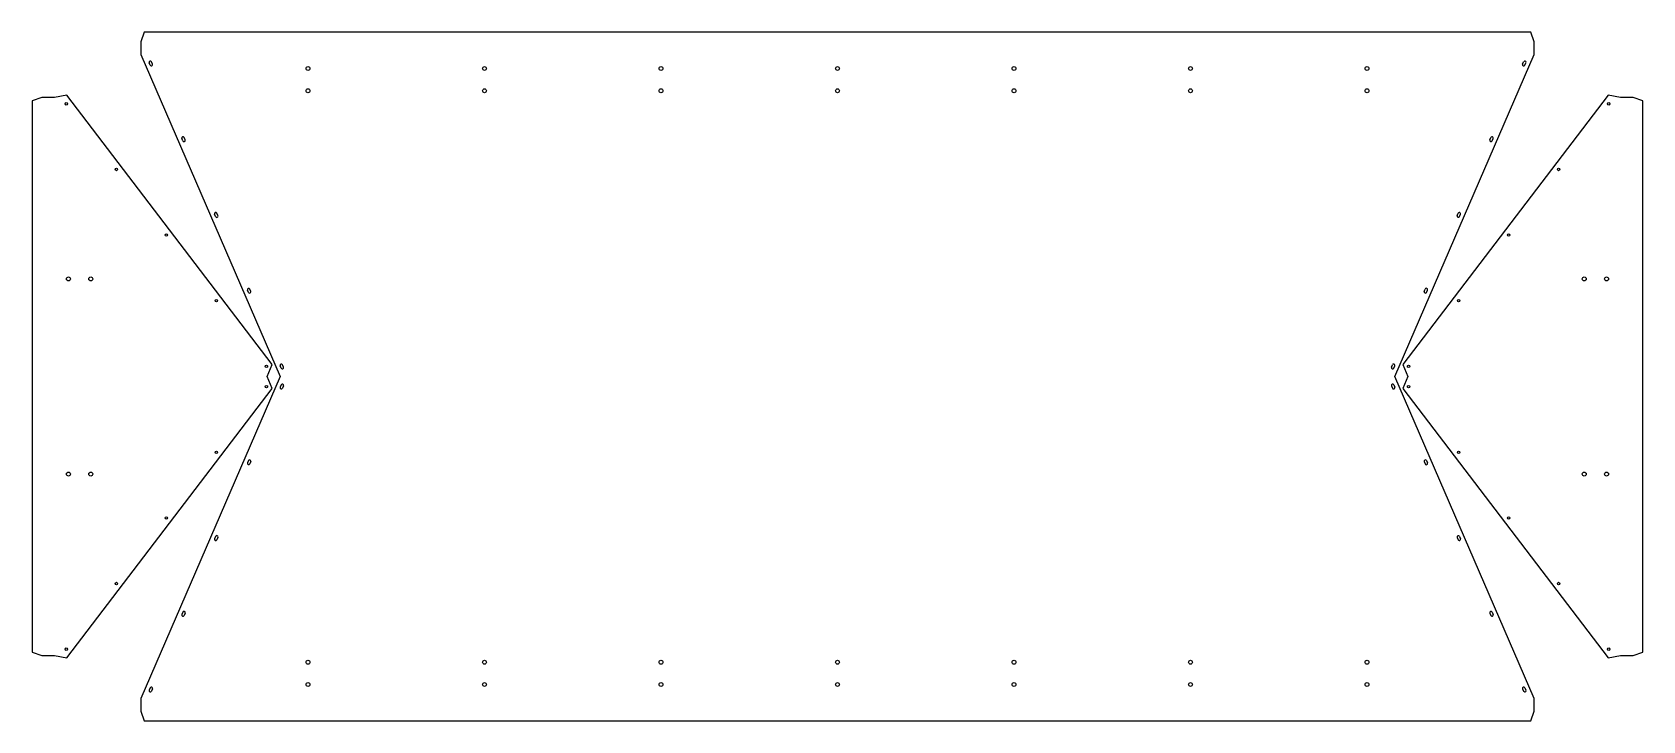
# Model space of a CAD drawing. Header units: millimetres. Extents: x -195 to 2695, y -617 to 617.
import ezdxf

# ---------------------------------------------------------------- set-up
doc = ezdxf.new("R2010")
doc.units = ezdxf.units.MM

msp = doc.modelspace()

# ---------------------------------------------------------------- linework, layer by layer
for p, q in [((6, 617.3543), (0, 600.3543)), ((2494, 617.3543), (6, 617.3543)), ((2500, 600.3543), (2494, 617.3543)), ((0, 600.3543), (0, 577.3543)), ((2500, 577.3543), (2500, 600.3543)), ((0, 577.3543), (250.1561, 0)), ((16.6897, 558.3284), (14.9007, 562.4575)), ((20.8188, 560.1175), (19.0297, 564.2466)), ((2249.8439, 0), (2500, 577.3543)), ((2479.1812, 560.1175), (2480.9703, 564.2466)), ((2483.3103, 558.3284), (2485.0993, 562.4575)), ((-177.7397, 500.3078), (-194.7397, 494.3078)), ((-194.7397, 494.3078), (-194.7397, -494.3078)), ((-154.7397, 500.3078), (-177.7397, 500.3078)), ((-132.5681, 504.2173), (-154.7397, 500.3078)), ((235.7731, 21.2755), (-132.5681, 504.2173)), ((2632.5681, 504.2173), (2264.2269, 21.2755)), ((2654.7397, 500.3078), (2632.5681, 504.2173)), ((2677.7397, 500.3078), (2654.7397, 500.3078)), ((2694.7397, 494.3078), (2677.7397, 500.3078)), ((2694.7397, -494.3078), (2694.7397, 494.3078)), ((75.5295, 422.5276), (73.7405, 426.6566)), ((79.6586, 424.3166), (77.8696, 428.4457)), ((2420.3414, 424.3166), (2422.1304, 428.4457)), ((2424.4705, 422.5276), (2426.2595, 426.6566)), ((134.3693, 286.7267), (132.5803, 290.8558)), ((138.4984, 288.5157), (136.7094, 292.6448)), ((2361.5016, 288.5157), (2363.2906, 292.6448)), ((2365.6307, 286.7267), (2367.4197, 290.8558)), ((193.2091, 150.9258), (191.4201, 155.0549)), ((197.3382, 152.7149), (195.5492, 156.8439)), ((2302.6618, 152.7149), (2304.4508, 156.8439)), ((2306.7909, 150.9258), (2308.5799, 155.0549)), ((250.1561, 0), (0, -577.3543)), ((226.8467, 0), (235.7731, 21.2755)), ((235.7731, -21.2755), (226.8467, 0)), ((252.0489, 15.1249), (250.2599, 19.254)), ((256.178, 16.914), (254.389, 21.0431)), ((2243.822, 16.914), (2245.611, 21.0431)), ((2247.9511, 15.1249), (2249.7401, 19.254)), ((2500, -577.3543), (2249.8439, 0)), ((2264.2269, 21.2755), (2273.1533, 0)), ((2273.1533, 0), (2264.2269, -21.2755)), ((-132.5681, -504.2173), (235.7731, -21.2755)), ((252.0489, -15.1249), (250.2599, -19.254)), ((256.178, -16.914), (254.389, -21.0431)), ((2243.822, -16.914), (2245.611, -21.0431)), ((2247.9511, -15.1249), (2249.7401, -19.254)), ((2264.2269, -21.2755), (2632.5681, -504.2173)), ((193.2091, -150.9258), (191.4201, -155.0549)), ((197.3382, -152.7149), (195.5492, -156.8439)), ((2302.6618, -152.7149), (2304.4508, -156.8439)), ((2306.7909, -150.9258), (2308.5799, -155.0549)), ((134.3693, -286.7267), (132.5803, -290.8558)), ((138.4984, -288.5157), (136.7094, -292.6448)), ((2361.5016, -288.5157), (2363.2906, -292.6448)), ((2365.6307, -286.7267), (2367.4197, -290.8558)), ((75.5295, -422.5276), (73.7405, -426.6566)), ((79.6586, -424.3166), (77.8696, -428.4457)), ((2420.3414, -424.3166), (2422.1304, -428.4457)), ((2424.4705, -422.5276), (2426.2595, -426.6566)), ((-194.7397, -494.3078), (-177.7397, -500.3078)), ((-177.7397, -500.3078), (-154.7397, -500.3078)), ((-154.7397, -500.3078), (-132.5681, -504.2173)), ((2632.5681, -504.2173), (2654.7397, -500.3078)), ((2654.7397, -500.3078), (2677.7397, -500.3078)), ((2677.7397, -500.3078), (2694.7397, -494.3078)), ((0, -577.3543), (0, -600.3543)), ((16.6897, -558.3284), (14.9007, -562.4575)), ((20.8188, -560.1175), (19.0297, -564.2466)), ((2479.1812, -560.1175), (2480.9703, -564.2466)), ((2483.3103, -558.3284), (2485.0993, -562.4575)), ((2500, -600.3543), (2500, -577.3543)), ((0, -600.3543), (6, -617.3543)), ((2494, -617.3543), (2500, -600.3543)), ((6, -617.3543), (2494, -617.3543))]:
    msp.add_line(p, q)
for centre, radius in [((300, 552.3543), 3.5), ((616.6667, 552.3543), 3.5), ((933.3333, 552.3543), 3.5), ((1250, 552.3543), 3.5), ((1566.6667, 552.3543), 3.5), ((1883.3333, 552.3543), 3.5), ((2200, 552.3543), 3.5), ((-133.5419, 489.0044), 2.25), ((300, 512.3543), 3.5), ((616.6667, 512.3543), 3.5), ((933.3333, 512.3543), 3.5), ((1250, 512.3543), 3.5), ((1566.6667, 512.3543), 3.5), ((1883.3333, 512.3543), 3.5), ((2200, 512.3543), 3.5), ((2633.5419, 489.0044), 2.25), ((-43.7881, 371.3258), 2.25), ((2543.7881, 371.3258), 2.25), ((45.9658, 253.6472), 2.25), ((2454.0342, 253.6472), 2.25), ((-129.7397, 175), 3.5), ((-89.7397, 175), 3.5), ((2589.7397, 175), 3.5), ((2629.7397, 175), 3.5), ((135.7196, 135.9686), 2.25), ((2364.2804, 135.9686), 2.25), ((225.4734, 18.2901), 2.25), ((2274.5266, 18.2901), 2.25), ((225.4734, -18.2901), 2.25), ((2274.5266, -18.2901), 2.25), ((135.7196, -135.9686), 2.25), ((2364.2804, -135.9686), 2.25), ((-129.7397, -175), 3.5), ((-89.7397, -175), 3.5), ((2589.7397, -175), 3.5), ((2629.7397, -175), 3.5), ((45.9658, -253.6472), 2.25), ((2454.0342, -253.6472), 2.25), ((-43.7881, -371.3258), 2.25), ((2543.7881, -371.3258), 2.25), ((-133.5419, -489.0044), 2.25), ((2633.5419, -489.0044), 2.25), ((300, -512.3543), 3.5), ((616.6667, -512.3543), 3.5), ((933.3333, -512.3543), 3.5), ((1250, -512.3543), 3.5), ((1566.6667, -512.3543), 3.5), ((1883.3333, -512.3543), 3.5), ((2200, -512.3543), 3.5), ((300, -552.3543), 3.5), ((616.6667, -552.3543), 3.5), ((933.3333, -552.3543), 3.5), ((1250, -552.3543), 3.5), ((1566.6667, -552.3543), 3.5), ((1883.3333, -552.3543), 3.5), ((2200, -552.3543), 3.5)]:
    msp.add_circle(centre, radius)
for centre, start, end in [((16.9652, 563.352), 23.4261, 203.4261), ((18.7543, 559.223), 203.4261, 23.4261), ((2481.2457, 559.223), 156.5739, 336.5739), ((2483.0348, 563.352), 336.5739, 156.5739), ((75.805, 427.5512), 23.4261, 203.4261), ((77.5941, 423.4221), 203.4261, 23.4261), ((2422.4059, 423.4221), 156.5739, 336.5739), ((2424.195, 427.5512), 336.5739, 156.5739), ((134.6448, 291.7503), 23.4261, 203.4261), ((2365.3552, 291.7503), 336.5739, 156.5739), ((136.4339, 287.6212), 203.4261, 23.4261), ((2363.5661, 287.6212), 156.5739, 336.5739), ((193.4846, 155.9494), 23.4261, 203.4261), ((195.2737, 151.8203), 203.4261, 23.4261), ((2304.7263, 151.8203), 156.5739, 336.5739), ((2306.5154, 155.9494), 336.5739, 156.5739), ((252.3244, 20.1485), 23.4261, 203.4261), ((254.1135, 16.0195), 203.4261, 23.4261), ((2245.8865, 16.0195), 156.5739, 336.5739), ((2247.6756, 20.1485), 336.5739, 156.5739), ((252.3244, -20.1485), 156.5739, 336.5739), ((254.1135, -16.0195), 336.5739, 156.5739), ((2245.8865, -16.0195), 23.4261, 203.4261), ((2247.6756, -20.1485), 203.4261, 23.4261), ((193.4846, -155.9494), 156.5739, 336.5739), ((195.2737, -151.8203), 336.5739, 156.5739), ((2304.7263, -151.8203), 23.4261, 203.4261), ((2306.5154, -155.9494), 203.4261, 23.4261), ((136.4339, -287.6212), 336.5739, 156.5739), ((2363.5661, -287.6212), 23.4261, 203.4261), ((134.6448, -291.7503), 156.5739, 336.5739), ((2365.3552, -291.7503), 203.4261, 23.4261), ((75.805, -427.5512), 156.5739, 336.5739), ((77.5941, -423.4221), 336.5739, 156.5739), ((2422.4059, -423.4221), 23.4261, 203.4261), ((2424.195, -427.5512), 203.4261, 23.4261), ((16.9652, -563.352), 156.5739, 336.5739), ((18.7543, -559.223), 336.5739, 156.5739), ((2481.2457, -559.223), 23.4261, 203.4261), ((2483.0348, -563.352), 203.4261, 23.4261)]:
    msp.add_arc(centre, 2.25, start, end)

doc.saveas('drawing.dxf')
